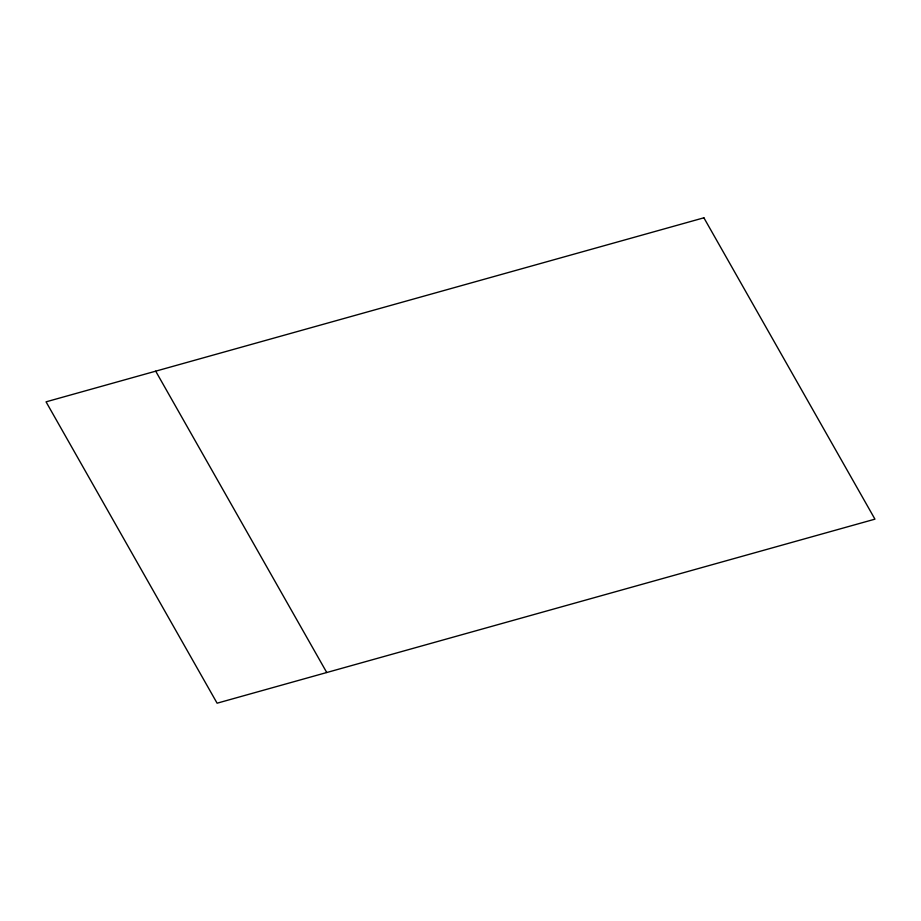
<?xml version="1.0" encoding="UTF-8"?>
<svg xmlns="http://www.w3.org/2000/svg" width="921" height="921" viewBox="0 0 921 921"><rect width="100%" height="100%" fill="white"/><g stroke="black" fill="none" stroke-linecap="round" stroke-linejoin="round"><path stroke-width="1.38" d="M155.695 371.163L326.748 672.514M703.897 217.805L46.05 401.844L217.103 703.195L874.95 519.156L703.897 217.805"/></g></svg>
